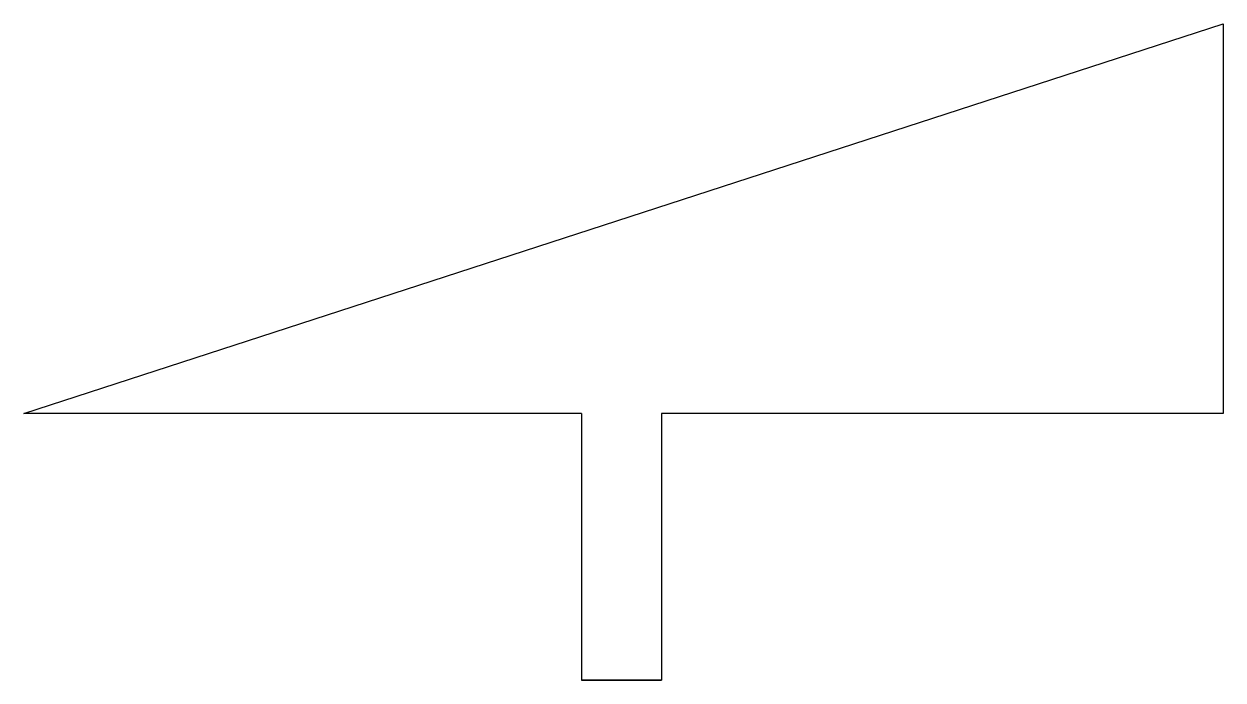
# Model space of a CAD drawing. Header units: millimetres. Extents: x -45 to 0, y -10 to 14.6.
import ezdxf

# ---------------------------------------------------------------- set-up
doc = ezdxf.new("R2010")
doc.units = ezdxf.units.MM
doc.layers.add('Pad001', color=7, linetype='CONTINUOUS')

msp = doc.modelspace()

# ---------------------------------------------------------------- linework, layer by layer
at = {"layer": 'Pad001'}
for p, q in [((-45, 0), (0, 14.62)), ((-45, 0, 3), (0, 14.62, 3)), ((-45, 0), (0, 14.62)), ((-45, 0, 3), (0, 14.62, 3)), ((0, 14.62), (0, 14.62, 3)), ((0, 14.62), (0, 14.62, 3)), ((0, 14.62), (0, 0)), ((0, 14.62, 3), (0, 0, 3)), ((0, 14.62), (0, 0)), ((0, 14.62, 3), (0, 0, 3)), ((-24.071447, 0), (-45, 0)), ((-45, 0), (-45, 0, 3)), ((-24.071447, 0, 3), (-45, 0, 3)), ((-45, 0), (-45, 0, 3)), ((-24.071447, 0), (-45, 0)), ((-24.071447, 0, 3), (-45, 0, 3)), ((-24.071447, 0, 3), (-24.071447, 0)), ((-24.071447, 0, 3), (-24.071447, -10, 3)), ((-24.071447, 0), (-24.071447, -10)), ((-24.071447, 0, 3), (-24.071447, 0)), ((-24.071447, 0), (-24.071447, -10)), ((-24.071447, 0, 3), (-24.071447, -10, 3)), ((0, 0), (-21.071447, 0)), ((-21.071447, 0), (-21.071447, 0, 3)), ((0, 0, 3), (-21.071447, 0, 3)), ((-21.071447, 0), (-21.071447, -10)), ((-21.071447, 0, 3), (-21.071447, -10, 3)), ((-21.071447, 0), (-21.071447, 0, 3)), ((0, 0), (-21.071447, 0)), ((-21.071447, 0), (-21.071447, -10)), ((0, 0, 3), (-21.071447, 0, 3)), ((-21.071447, 0, 3), (-21.071447, -10, 3)), ((0, 0), (0, 0, 3)), ((0, 0), (0, 0, 3)), ((-21.071447, -10, 3), (-24.071447, -10, 3)), ((-24.071447, -10, 3), (-24.071447, -10)), ((-24.071447, -10), (-21.071447, -10)), ((-24.071447, -10, 3), (-24.071447, -10)), ((-24.071447, -10), (-21.071447, -10)), ((-21.071447, -10, 3), (-24.071447, -10, 3)), ((-21.071447, -10), (-21.071447, -10, 3)), ((-21.071447, -10), (-21.071447, -10, 3))]:
    msp.add_line(p, q, dxfattribs=at)

doc.saveas('drawing.dxf')
